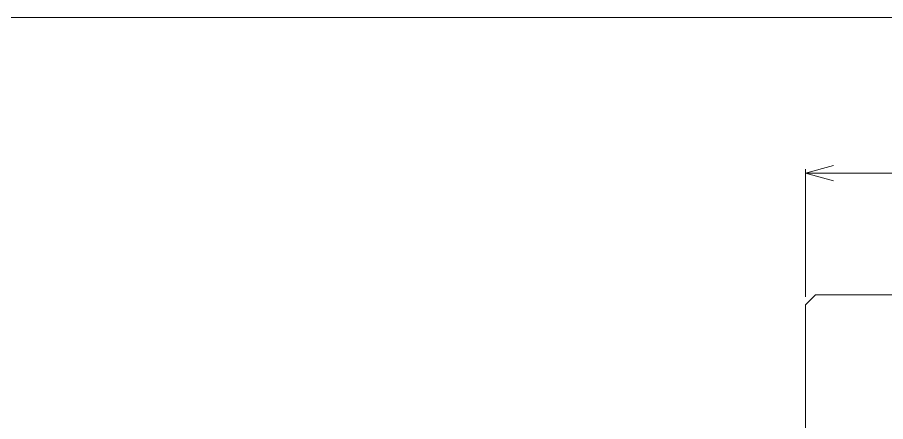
# Model space of a CAD drawing. Units: millimetres at full size. Extents: x -19442 to 19442, y -5866 to 5866.
# Drawn here: x 5486.6 to 5919.7, y 5663.9 to 5865.6 of the extents above; entities that cross this region are included whole.
import ezdxf

# ---------------------------------------------------------------- set-up
doc = ezdxf.new("R2010")
doc.units = ezdxf.units.MM
doc.header["$LTSCALE"] = 3.6
for name, color, linetype, lineweight in [('0-5_08_DIM', 3, 'Continuous', 9), ('0-6_0', 2, 'Continuous', 9), ('1-0_07_寸法線', 3, 'Continuous', 9), ('1-2_Defpoints', 134, 'Continuous', 9)]:
    doc.layers.add(name, color=color, linetype=linetype, lineweight=lineweight)

# ---------------------------------------------------------------- blocks, each defined once
blk = doc.blocks.new('_Open30')
at = {"layer": '0-5_08_DIM', "color": 4}
blk.add_line((0, 0), (-1, 0), dxfattribs=at)
blk.add_lwpolyline([(-1, 0.26795), (0, 0), (-1, -0.26795)], dxfattribs=at)

msp = doc.modelspace()

# ---------------------------------------------------------------- linework, layer by layer
at = {"layer": '0-6_0', "color": 134}
msp.add_lwpolyline([(5884.74, 5227.212), (6374.74, 5227.212), (6379.74, 5232.212), (6379.74, 5722.212), (6374.74, 5727.212), (5884.74, 5727.212), (5879.74, 5722.212), (5879.74, 5232.212)], close=True, dxfattribs=at)
at = {"layer": '1-0_07_寸法線'}
for p, q in [((5879.74, 5726.212), (5879.74, 5789.833)), ((5893.74, 5787.833), (6365.74, 5787.833))]:
    msp.add_line(p, q, dxfattribs=at)
at = {"layer": '1-2_Defpoints'}
msp.add_lwpolyline([(5023.401, 4194.992), (9146.738, 4194.992), (9146.738, 5865.574), (5023.401, 5865.574)], close=True, dxfattribs=at)

# ---------------------------------------------------------------- block references
at = {"layer": '1-0_07_寸法線', "xscale": 14, "yscale": 14, "rotation": 180}
msp.add_blockref('_Open30', (5879.74, 5787.833), dxfattribs=at)

doc.saveas('drawing.dxf')
